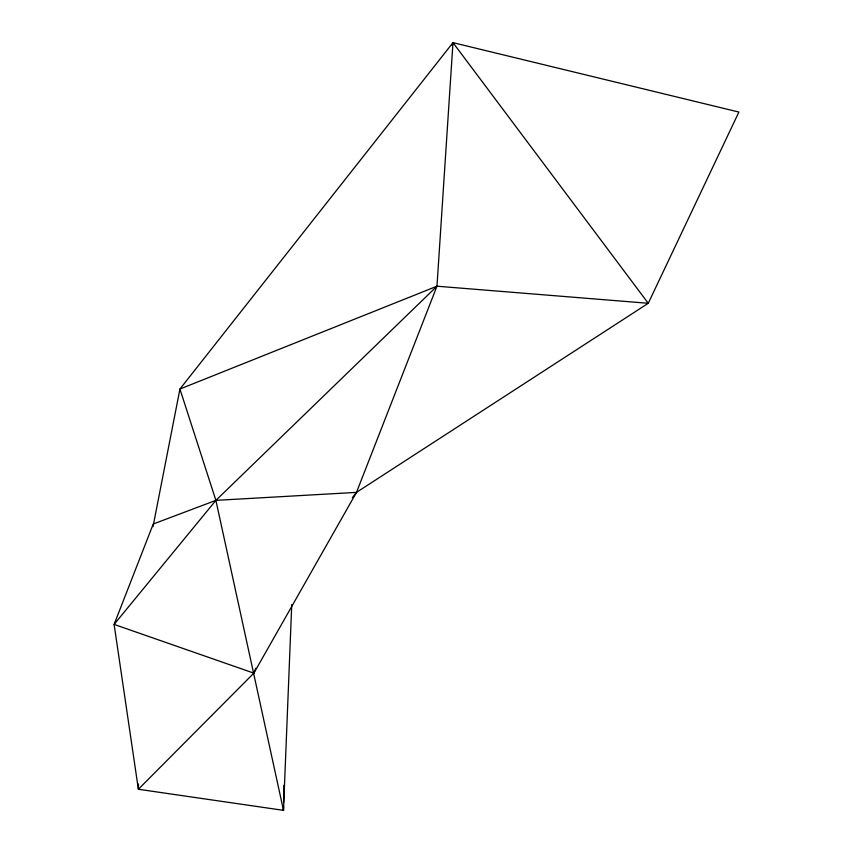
<?xml version="1.0" encoding="UTF-8"?>
<svg xmlns="http://www.w3.org/2000/svg" width="853" height="853" viewBox="0 0 853 853"><rect width="100%" height="100%" fill="white"/><g stroke="black" fill="none" stroke-linecap="round" stroke-linejoin="round"><path stroke-width="1.28" d="M138.453 783.982L138.378 789.26L283.495 810.35L291.737 604.596M283.559 806.384L283.495 810.35L215.894 500.37L179.93 389.043L452.986 42.65L738.89 112.063L648.259 303.284L356.501 492.373L352.374 497.598M283.623 802.428L283.878 785.261M356.501 492.373L215.894 500.37L153.252 523.998L114.11 624.407L138.378 789.26L253.863 673.145L356.501 492.373L436.971 286.203L452.986 42.65L648.259 303.284L436.971 286.203L179.93 389.043L153.028 526.632M255.793 668.187L253.863 673.145L114.11 624.407L215.894 500.37L436.971 286.203M452.015 45.134L452.986 42.65"/></g></svg>
